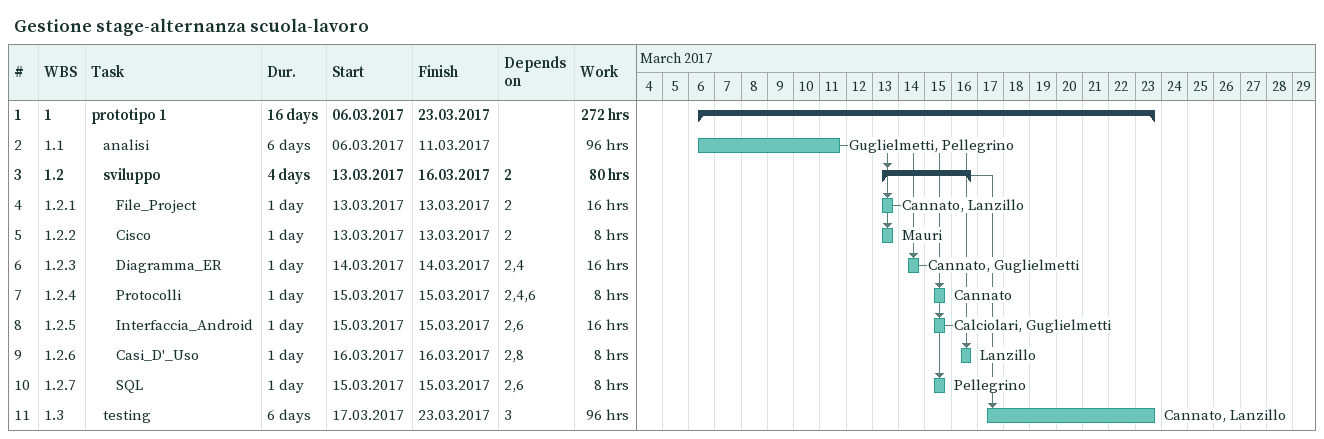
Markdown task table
Gestione stage-alternanza scuola-lavoro

| ID | WBS | Task | Duration | Start | Finish | Predecessors | Resources | Work (h) |
|---|---|---|---|---|---|---|---|---|
| 1 | 1 | **prototipo 1** | 16d | 2017-03-06 | 2017-03-23 |  |  | 272 |
| 2 | 1.1 | analisi | 6d | 2017-03-06 | 2017-03-11 |  | Guglielmetti, Pellegrino | 96 |
| 3 | 1.2 | **sviluppo** | 4d | 2017-03-13 | 2017-03-16 | 2 |  | 80 |
| 4 | 1.2.1 | File_Project | 1d | 2017-03-13 | 2017-03-13 | 2 | Cannato, Lanzillo | 16 |
| 5 | 1.2.2 | Cisco | 1d | 2017-03-13 | 2017-03-13 | 2 | Mauri | 8 |
| 6 | 1.2.3 | Diagramma_ER | 1d | 2017-03-14 | 2017-03-14 | 2, 4 | Cannato, Guglielmetti | 16 |
| 7 | 1.2.4 | Protocolli | 1d | 2017-03-15 | 2017-03-15 | 2, 4, 6 | Cannato | 8 |
| 8 | 1.2.5 | Interfaccia_Android | 1d | 2017-03-15 | 2017-03-15 | 2, 6 | Calciolari, Guglielmetti | 16 |
| 9 | 1.2.6 | Casi_D'_Uso | 1d | 2017-03-16 | 2017-03-16 | 2, 8 | Lanzillo | 8 |
| 10 | 1.2.7 | SQL | 1d | 2017-03-15 | 2017-03-15 | 2, 6 | Pellegrino | 8 |
| 11 | 1.3 | testing | 6d | 2017-03-17 | 2017-03-23 | 3 | Cannato, Lanzillo | 96 |
